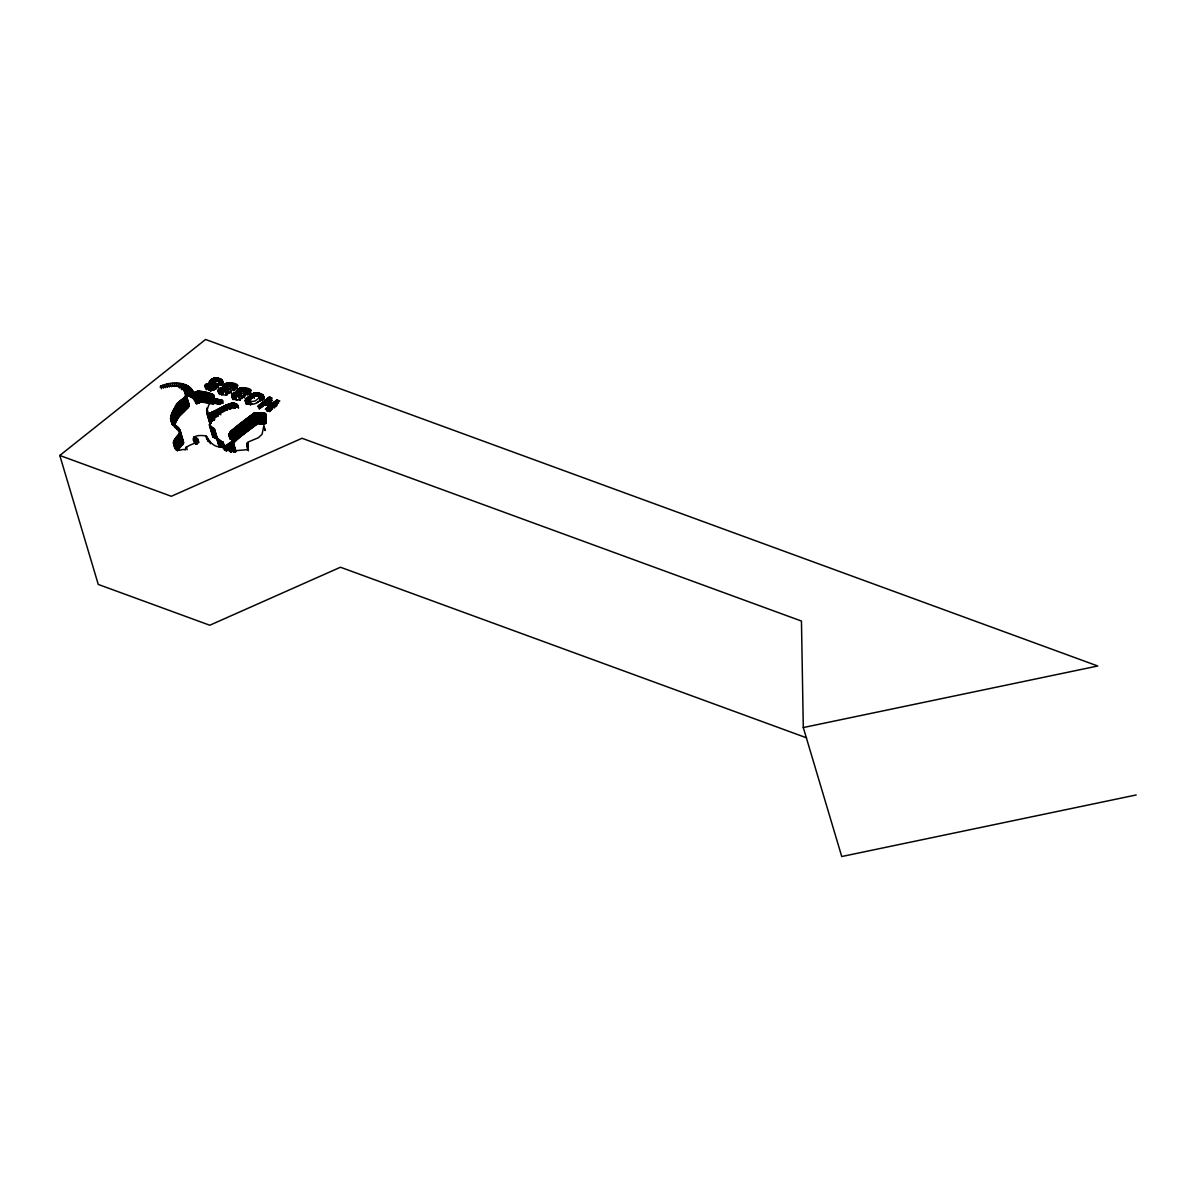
<?xml version="1.0" encoding="UTF-8"?>
<svg xmlns="http://www.w3.org/2000/svg" width="1196" height="1196" viewBox="0 0 1196 1196"><rect width="100%" height="100%" fill="white"/><g stroke="black" fill="none" stroke-linecap="round" stroke-linejoin="round"><path stroke-width="1.5" d="M193.692 437.751C207.984 442.415 184.319 443.776 185.335 449.935C181.912 447.992 178.249 453.389 175.334 447.214C168.068 438.155 189.088 432.339 174.541 424.849C167.634 420.499 171.805 412.456 175.109 407.178C176.5 400.6 187.951 399.285 185.365 392.004C181.03 382.526 168.083 387.22 160.129 387.115C166.842 381.674 189.192 379.969 193.079 392.557C199.149 390.225 207.252 391.869 213.531 394.8C214.667 396.997 208.986 399.06 214.921 398.926C217.567 399.404 220.258 399.748 222.815 400.555C223.368 407.089 210.077 398.418 208.508 405.863C200.3 426.897 227.808 397.177 236.958 404.412C240.037 408.374 230.23 406.102 228.331 408.105C223.846 410.064 220.034 413.128 216.057 415.909C206.908 423.384 209.225 424.655 215.145 431.113C213.127 438.872 223.428 439.919 223.757 445.032C216.685 450.339 209.36 442.131 206.265 436.106C201.72 434.895 187.802 434.731 195.411 443.776M265.288 418.241L265.736 413.532L254.449 412.844L230.514 431.711L228.929 435.613L232.443 439.201L232.532 440.861L223.517 447.155L223.233 448.38L234.715 450.757L247.228 449.696L247.901 442.116L258.321 437.766L262.074 434.312L265.168 419.348M209.853 419.303L209.883 422.502M246.436 402.424L245.3 400.256L248.125 397.236M223.816 387.414C215.609 387.429 216.835 395.861 226.238 394.919L237.929 385.62C235.732 381.584 221.499 381.659 223.966 387.489M262.133 398.761C265.901 398.044 260.549 390.449 263.942 398.044M171.207 415.356L174.422 426.105C174.168 414.773 193.677 410.602 187.174 400.107M230.125 432.19L235.791 451.475L235.029 449.248M209.285 382.137C211.049 376.456 222.979 376.904 222.606 382.301C218.195 386.667 220.498 379.147 215.4 380.149C210.72 381.793 216.087 383.154 217.881 384.484C218.046 390.644 205.039 390.718 205.159 385.262C208.971 380.672 207.999 389.358 213.082 386.771C216.895 384.858 204.546 380.298 210.212 385.202M174.511 439.635L177.711 450.384L183.407 443.462L182.345 440.113M235.866 451.206L230.32 431.95M263.688 396.803L263.733 396.653A4.096 2.243 -16.6 0 0 263.763 396.504M212.768 434.955L212.679 436.645L217.134 439.171M237.286 392.348C229.184 392.333 230.11 400.929 239.708 399.853L251.399 390.554C249.142 386.547 235.029 386.562 237.436 392.423M232.667 443.88L239.379 437.467L257.663 423.593L264.944 423.982L261.55 413.218M228.047 390.255C222.65 385.172 217.971 395.607 228.047 390.255L228.959 393.335M241.517 395.188C236.21 390.165 231.351 400.466 241.517 395.188L242.28 398.388M248.738 404.383L247.049 398.119L247.721 403.381M247.647 397.625L249.366 403.859M247.811 397.491C246.226 404.966 253.148 405.369 257.185 402.604M248.409 396.997L249.859 403.456M248.305 397.087L251.265 394.8M260.818 399.868L261.535 399.285L259.248 393.364L262.642 394.71L263.868 399.225M248.903 396.609L250.188 403.187M806.612 737.842L340.456 567.233L209.778 625.239L98.251 584.425L59.8 455.467L205.563 339.47L1097.749 665.993L803.293 727.557L841.745 856.53L1136.2 794.966M269.339 397.147L257.574 406.505L260.459 407.447L265.138 403.889L269.833 405.623L265.333 409.211L268.098 410.243L279.759 400.929L276.874 400.032L272.18 403.77L267.441 402.035L272.105 398.163L269.339 397.147L270.7 401.751M251.295 398.522C250.233 392.109 248.394 398.163 250.577 400.974M257.648 402.29L259.951 400.555M258.725 401.497L257.125 402.648M250.532 395.338L251.519 398.358M250.741 395.173L251.728 398.193M251.623 394.545L251.922 398.059M263.075 398.851C264.959 391.511 248.932 390.673 252.296 397.79M251.668 394.516L252.476 397.655M251.848 394.396L252.805 397.431M192.167 389.851L196.578 403.59L201.376 401.946L211.856 403.725L208.657 392.976M230.021 388.58L232.861 386.428L230.619 385.56A23.95 13.111 -16.6 0 0 229.976 385.336L227.18 385.68A7.983 4.365 -16.6 0 0 226.717 386.054L226.313 387.145L230.021 388.58L231.381 393.185M243.491 393.514L246.331 391.361L244.089 390.479A23.95 13.111 -16.6 0 0 243.446 390.255L240.65 390.599A7.983 4.365 -16.6 0 0 240.187 390.972L239.783 392.064L243.491 393.514L244.403 396.579M258.336 393.11L259.113 393.32M186.277 394.859L193.109 398.208L196.308 403.515M59.8 455.467L171.327 496.28L302.02 438.274L801.455 621.053L803.293 727.557M247.692 402.977C250.547 404.054 247.333 403.321 246.615 398.522M261.655 394.231L263.359 398.986M246.511 402.454L247.393 402.873L246.107 402.23M263.03 394.964L264.286 398.343M217.552 439.545L218.27 441.369M219.152 446.721L218.509 443.342M237.152 390.255L238.288 393.828M231.949 394.725L233.399 399.344M237.017 390.404L238.124 393.977M232.667 394.052L234.162 399.524M232.383 394.306L233.788 398.896M232.981 393.798L234.595 399.12M237.481 389.956L238.871 394.605M236.898 390.554L237.974 394.127M233.145 393.663L234.745 399.001M277.442 400.077L278.519 403.216M277.098 399.957L278.19 403.082M276.874 400.032L277.801 403.097M276.71 400.167L277.622 403.231M276.53 400.301L277.442 403.381M276.366 400.436L277.278 403.515M276.186 400.585L276.919 403.785M275.842 400.854L276.754 403.919M275.663 401.004L277.024 405.608M275.484 401.138L276.411 404.203M275.319 401.273L276.052 404.487M274.975 401.542L275.887 404.622M275.708 404.756L274.781 401.692L275.529 404.891M274.452 401.961L275.813 406.565M274.273 402.11L275.648 406.715M273.914 402.379L274.841 405.459M273.749 402.514L274.661 405.594M273.57 402.648L274.497 405.728M273.391 402.798L274.318 405.863M273.226 402.932L274.422 407.672L272.882 403.216M270.984 397.715L271.911 400.795M272.703 403.351L274.078 407.956M270.655 397.595L271.731 400.735M272.524 403.486L273.45 406.565M270.49 397.535L271.402 400.615M272.359 403.62L273.271 406.7M270.161 397.416L271.238 400.54M272 403.695L273.092 406.834M269.818 397.296L270.909 400.421M271.656 403.575L272.748 406.7M269.653 397.236L271.029 401.841M271.477 403.5L272.404 406.58M271.133 403.381L272.509 407.986M269.175 397.266L270.55 401.871M270.774 403.246L272.329 407.926M268.906 397.491L269.818 400.57M270.61 403.187L271.97 407.791M268.622 397.715L269.549 400.78L268.472 397.834M270.251 403.052L272.075 409.196M269.907 402.932L271.911 409.137M268.188 398.059L269.1 401.138M269.728 402.858L271.552 409.002M269.369 402.738L271.387 408.942M267.904 398.283L268.816 401.363M269.025 402.604L271.029 408.808M267.62 398.507L268.532 401.587M268.846 402.544L271.073 410.168M267.336 398.731L271.044 410.363M268.158 402.29L270.251 409.092M267.067 398.956L268.891 405.295M269.16 406.162L270.087 409.241M266.783 399.18L269.758 409.495M266.633 399.3L269.578 409.63M266.349 399.524L267.725 404.128M268.502 406.685L269.877 411.289M266.065 399.748L267.441 404.353M268.338 406.834L269.698 411.439M268.173 406.954L269.549 411.559M265.781 399.972L267.156 404.577M267.829 407.223L268.741 410.303M265.497 400.197L266.872 404.801M267.665 407.358L268.592 410.422M268.412 410.557L267.5 407.492L268.083 410.826M265.213 400.421L266.588 405.025M264.944 400.645L266.319 405.25M266.992 407.896L267.919 410.961M264.794 400.765L266.17 405.369M266.828 408.015L267.755 411.095M264.51 400.989L265.886 405.594M266.663 408.15L267.575 411.23M262.178 394.456L263.718 399.15M264.226 401.213L265.138 404.293M266.499 408.285L267.246 411.484M263.942 401.437L264.854 404.517M261.371 394.112L262.746 398.716M263.658 401.662L264.57 404.741M261.027 393.977L262.582 398.657M263.374 401.886L264.286 404.966M260.833 393.903L262.657 400.047M260.459 393.768L262.462 399.972M263.105 402.11L263.868 405.295M260.145 393.648L262.133 399.853M259.846 393.544L261.819 399.748M262.671 402.454L263.583 405.519M259.652 393.484L261.476 399.628M262.387 402.678L263.299 405.758M262.103 402.903L263.015 405.982M265.333 413.502L266.26 416.567M258.934 393.275L260.937 399.464M265.138 413.487L266.05 416.552M258.77 393.23L260.608 399.359M261.819 403.127L262.731 406.206M264.735 413.457L266.319 418.077M258.396 393.125L260.683 400.81M261.535 403.351L262.447 406.431M264.54 413.442L265.916 418.047M258.216 393.08L260.519 400.765M261.266 403.575L262.178 406.64M264.346 413.427L266.274 420.484M257.843 393.006L259.412 397.655M261.117 403.695L262.029 406.76M263.942 413.397L266.23 421.067M258.545 396.04L257.618 392.976A6.608 3.618 -16.6 0 0 257.05 392.916L258.157 395.996M260.833 403.919L261.745 406.984M263.733 413.382L266.17 421.59M257.439 392.946L258.351 396.026M263.539 413.368L266.289 422.577M260.534 404.143L261.461 407.223M263.135 413.338L266.02 422.965M256.826 392.901L257.738 395.981M260.25 404.368L261.176 407.447M262.941 413.323L265.961 423.519M256.587 392.901L257.499 395.966M259.981 404.592L260.892 407.672M262.746 413.308L265.482 422.517M256.348 392.901L257.26 395.966M262.343 413.278L265.288 422.502M256.108 392.916L257.035 395.981M259.696 404.816L260.608 407.896M262.148 413.263L264.884 422.472M255.884 392.931L256.796 395.996M259.412 405.04L260.339 408.105M261.939 413.248L264.69 422.457M255.645 392.946L256.557 396.026M259.143 405.265L260.055 408.329M258.979 405.384L259.906 408.449M261.341 413.203L264.54 423.952M261.147 413.188L264.346 423.937M258.695 405.608L259.622 408.688M260.743 413.158L264.152 423.922M254.987 396.369L254.06 393.29A4.141 2.272 -16.6 0 1 254.509 393.155L255.421 396.235M258.411 405.833L259.338 408.912M260.549 413.143L263.748 423.892M254.285 393.23L255.197 396.295M260.339 413.128L263.554 423.877M259.951 413.098L263.344 423.862M264.211 426.867L265.078 430.216M253.836 393.379L254.748 396.444M259.741 413.083L262.956 423.833M264.122 427.421L265.034 430.5M253.582 393.469L254.509 396.534M259.547 413.069L262.746 423.818M254.27 396.638L253.358 393.574A5.083 2.781 -16.6 0 0 252.894 393.783L254.255 398.388M259.143 413.039L262.552 423.803M253.118 393.678L254.03 396.743M258.949 413.024L262.148 423.773M258.755 413.009L261.954 423.758M252.7 393.888L253.612 396.952M258.351 412.979L261.76 423.743M252.506 393.992L253.417 397.057M258.142 412.964L261.356 423.713M252.311 394.112L253.223 397.177M257.947 412.949L261.147 423.698M252.102 394.231L253.029 397.296M257.544 412.919L260.952 423.683M257.349 412.904L260.549 423.653M257.155 412.889L260.354 423.638M256.751 412.859L260.16 423.623M249.665 389.911L250.771 393.05M251.205 394.844L252.117 397.909M256.557 412.844L259.756 423.578M249.471 389.851L250.398 392.916M256.348 412.829L259.562 423.563M249.097 389.702L250.203 392.841M255.959 412.799L259.353 423.548M248.888 389.642L249.815 392.707M255.75 412.77L258.964 423.519M248.514 389.492L249.62 392.632M255.555 412.755L258.755 423.504M248.32 389.418L249.231 392.497M250.233 395.562L250.981 398.761M255.152 412.725L258.56 423.489M247.931 389.283L249.501 393.962M249.904 395.816L250.831 398.881M254.957 412.71L258.157 423.459M247.736 389.208L249.112 393.813M249.74 395.936L250.652 399.015M254.748 412.695L257.962 423.444M247.348 389.074L248.918 393.753M249.575 396.07L250.487 399.15M254.449 412.844L257.663 423.593M247.153 388.999L248.529 393.604M246.78 388.864L248.349 393.544M249.022 396.519L250.398 401.123M254.06 413.128L257.26 423.877M246.585 388.79L247.961 393.394M248.843 396.653L250.667 402.798M246.197 388.64L248.021 394.785M248.678 396.788L250.502 402.932M253.657 413.427L256.871 424.176M245.808 388.506L247.826 394.71M245.629 388.431L247.452 394.575M248.215 397.162L250.607 405.265M253.268 413.711L256.467 424.46M245.24 388.296L247.258 394.516M245.031 388.222L246.869 394.366M252.864 414.01L256.064 424.759M244.657 388.087L246.645 394.276M252.461 414.294L255.675 425.043M244.492 388.027L246.316 394.172M249.216 403.979L247.378 397.834L249.037 404.128M244.104 387.923L246.167 394.127M252.072 414.593L255.271 425.342M243.879 387.863L244.791 390.928M243.655 387.803L245.031 392.408M246.75 398.388L248.125 402.992M251.668 414.892L254.883 425.627M243.431 387.758L244.806 392.363M243.012 387.698L244.597 392.333M251.28 415.176L254.479 425.925M242.803 387.668L244.178 392.273M247.587 403.515L246.212 398.911L247.303 403.829M242.594 387.654L243.969 392.258M250.876 415.475L254.09 426.225M242.19 387.639L243.775 392.258M245.808 399.374L247.183 403.979M241.936 387.654L242.848 390.733M243.849 393.335L244.612 396.534M245.688 399.524L246.959 404.293M250.487 415.76L253.687 426.509M241.667 387.683L242.579 390.748M245.494 399.823L246.331 403.052M243.326 393.454L244.702 398.059M245.359 400.122L246.182 403.456M250.084 416.059L253.298 426.808M241.413 387.728L242.325 390.793M246.212 404.353L245.225 400.525A4.291 2.347 -16.6 0 0 245.21 400.914M249.695 416.343L252.894 427.092M241.158 387.773L242.07 390.853M240.889 387.848L241.816 390.913M249.291 416.642L252.506 427.391M240.635 387.923L241.547 391.002M240.381 388.027L241.293 391.092M248.903 416.926L252.102 427.675M240.127 388.132L241.039 391.197M239.933 388.222L240.845 391.301M248.499 417.225L251.713 427.974M239.738 388.326L241.114 392.931M241.607 395.054L242.519 398.133M239.529 388.431L241.173 394.695M248.11 417.524L251.31 428.258M239.14 388.685L240.964 394.815M238.931 388.805L240.77 394.949M247.721 417.808L250.921 428.557M238.722 388.954L241.607 398.208M238.512 389.104L240.351 395.248M247.318 418.107L250.532 428.856M238.303 389.268L240.142 395.413M246.929 418.391L250.128 429.14M238.094 389.433L239.933 395.577M236.584 385.127L237.496 388.192M237.929 389.567L239.753 395.712M246.54 418.69L249.74 429.439M236.195 384.992L237.301 388.132M237.765 389.702L239.604 395.846M236.001 384.918L236.913 387.982M237.615 389.821L239.454 395.966M246.137 418.989L249.351 429.738M235.627 384.783L236.733 387.923M237.301 390.105L238.692 394.755M239.335 396.923L240.261 400.002M235.418 384.708L236.345 387.773M239.185 397.057L240.097 400.122M245.748 419.273L248.962 430.022M235.029 384.559L236.135 387.698M238.811 397.027L239.888 400.167M234.85 384.499L235.762 387.564M245.359 419.572L248.559 430.321M234.461 384.35L235.567 387.489M234.267 384.275L235.178 387.355M236.688 392.378L237.615 395.442M244.971 419.871L248.17 430.62M233.878 384.14L235.448 388.82M236.494 392.363L237.406 395.442M233.683 384.065L235.059 388.67M236.061 392.393L237.197 395.442M244.582 420.155L247.781 430.904M233.31 383.931L234.879 388.61M235.851 392.408L236.763 395.487M244.193 420.454L247.393 431.203M233.115 383.856L234.939 390.001M235.627 392.452L236.539 395.517M232.727 383.722L234.745 389.926M235.418 392.482L236.33 395.562M243.805 420.753L247.004 431.502M232.532 383.647L234.356 389.791M235.193 392.542L236.12 395.607M232.159 383.512L234.177 389.717M234.984 392.602L236.359 397.221M243.416 421.037L246.615 431.786M231.964 383.438L233.788 389.582M234.775 392.692L236.374 398.163M231.561 383.288L233.997 390.898M234.566 392.781L236.703 400.212M243.027 421.336L246.226 432.085M231.336 383.213L233.175 389.358M234.192 392.976L236.016 399.105M231.022 383.109L233.011 389.298M233.982 393.08L235.821 399.225M237.526 404.756L238.572 407.971M242.639 421.635L245.838 432.384M230.858 383.049L232.233 387.654M233.818 393.185L235.642 399.329M237.167 404.517L238.273 407.701M230.409 382.929L232.009 387.594M233.639 393.305L235.477 399.449M236.958 404.412L237.869 407.477M242.25 421.934L245.449 432.683M230.185 382.87L231.561 387.474M233.31 393.544L234.894 398.881L233.459 393.439M236.494 404.203L237.645 407.373M241.861 422.233L245.06 432.982M229.961 382.825L231.336 387.429M236.27 404.113L237.182 407.178M229.542 382.765L231.127 387.399M236.046 404.024L236.958 407.089M241.472 422.517L244.687 433.266M247.482 442.67L248.394 445.734M229.333 382.735L230.708 387.34M235.597 403.859L236.733 407.014M247.378 442.849L248.2 446.093M229.124 382.72L230.499 387.325M235.388 403.785L236.3 406.849M241.084 422.816L244.298 433.565M247.213 443.208L248.08 446.452M228.929 382.72L229.841 385.785M235.164 403.71L236.075 406.775M247.109 443.567L247.961 447.005M228.72 382.72L229.632 385.785M230.38 388.401L231.605 393.14M234.715 403.56L235.851 406.7M240.71 423.115L243.909 433.864M247.034 444.105L248.379 449.427M228.451 382.72L229.378 385.8M234.491 403.486L235.403 406.55M247.004 445.002L248.394 450.1M228.197 382.75L229.109 385.83M229.856 388.521L231.232 393.125M231.815 394.859L233.071 399.614M234.252 403.396L235.164 406.476M240.321 423.414L243.521 434.163M247.079 445.973L248.394 450.802M227.943 382.795L228.855 385.86M231.605 395.143L232.428 398.343M234.012 403.321L235.388 407.926M239.948 423.713L243.147 434.462M227.674 382.84L228.6 385.919M233.773 403.231L235.149 407.836M227.419 382.914L228.331 385.979M233.489 403.216L234.865 407.821M239.559 424.012L242.758 434.761M227.165 382.989L228.077 386.069M233.205 403.216L234.58 407.821M226.911 383.094L227.823 386.159M232.921 403.216L234.296 407.821M239.185 424.311L242.384 435.06M226.657 383.198L227.569 386.278M232.637 403.231L234.012 407.836M226.463 383.288L227.375 386.368M232.368 403.246L233.743 407.851M238.796 424.61L242.011 435.359M226.268 383.393L227.18 386.472M228.137 390.12L229.049 393.2M232.099 403.276L233.474 407.881M226.059 383.497L227.898 389.642M231.83 403.321L233.205 407.926M238.423 424.909L241.622 435.658M225.865 383.617L228.81 393.454M231.546 403.366L232.921 407.971M238.049 425.208L241.248 435.957M225.67 383.752L227.285 390.016M231.276 403.426L232.188 406.49M225.252 384.021L228.137 393.275M237.66 425.507L240.874 436.256M225.042 384.17L226.881 390.315M230.992 403.486L231.904 406.565M224.833 384.335L226.672 390.479M230.708 403.56L231.62 406.64M237.286 425.806L240.501 436.555M224.624 384.499L226.448 390.644M230.424 403.65L231.336 406.73M224.459 384.634L226.283 390.778M230.125 403.755L231.501 408.359M236.913 426.105L240.112 436.854M224.295 384.768L226.134 390.913M224.145 384.903L225.835 391.167M229.811 403.859L231.187 408.464M236.539 426.419L239.738 437.153M222.247 379.954L223.159 383.034M223.831 385.172L225.207 389.791M225.865 391.989L226.777 395.069M229.483 403.979L230.858 408.598M236.165 426.718L239.379 437.467M221.888 379.76L222.8 382.84M223.682 385.336L225.057 389.941M225.715 392.124L226.627 395.188M221.619 379.625L222.665 382.765M223.547 385.471L224.34 388.685M225.341 392.094L226.418 395.233M229.139 404.128L230.514 408.733M235.791 427.017L239.006 437.766M221.305 379.491L222.381 382.63M223.323 385.755L224.145 388.954M228.795 404.263L230.17 408.868M221.14 379.416L222.516 384.021M223.144 386.039L223.996 389.253M228.451 404.383L229.811 408.987M235.433 427.316L238.632 438.065M220.797 379.267L222.351 383.946M223.039 386.323L224.145 390.031M220.408 379.117L221.978 383.796M228.092 404.517L229.468 409.122M235.059 427.63L238.258 438.364M220.199 379.027L222.022 385.172M227.748 404.637L228.66 407.716M234.685 427.929L237.899 438.678M219.989 378.953L221.813 385.097M219.571 378.803L221.589 385.007M222.157 387.519L223.069 390.584M227.389 404.771L228.316 407.836M234.326 428.228L237.526 438.977M219.376 378.728L221.215 384.873M221.933 387.564L222.86 390.629M227.046 404.891L227.958 407.971M219.032 378.609L221.036 384.813M221.723 387.609L223.099 392.213M233.953 428.542L237.152 439.291M218.704 378.504L220.692 384.693M221.514 387.683L222.89 392.288M226.702 405.01L227.614 408.09M218.39 378.399L220.258 384.693M221.305 387.758L223.144 393.903M226.343 405.145L227.718 409.75M233.594 428.841L236.793 439.59M218.091 378.31L220.169 384.963M221.096 387.848L222.919 393.992M233.22 429.155L236.434 439.889M217.807 378.22L219.944 385.247M220.901 387.938L222.546 394.187M225.999 405.265L227.36 409.869M217.523 378.16L218.898 382.765M220.513 388.147L222.351 394.291M225.64 405.399L227.016 410.004M232.951 429.379L236.165 440.128M217.268 378.1L218.644 382.705M220.348 388.266L222.172 394.396M232.697 429.603L235.896 440.352M217.014 378.041L217.926 381.12M220.169 388.386L221.993 394.516M225.297 405.519L226.672 410.123M232.428 429.842L235.627 440.591M216.775 378.011L217.687 381.076M219.989 388.506L221.813 394.65M224.953 405.653L226.313 410.258M216.536 377.966L217.463 381.046M219.825 388.625L221.664 394.755M232.174 430.067L235.373 440.816M216.312 377.951L217.224 381.016M219.511 388.864L220.886 393.469M231.904 430.306L235.119 441.055M216.087 377.936L216.999 381.001M219.361 388.984L220.737 393.589M224.414 405.893L225.326 408.972M231.665 430.53L234.865 441.279M215.654 377.936L216.79 381.001M217.567 384.185L218.494 387.25M219.197 389.119L220.423 393.843M231.411 430.769L234.625 441.518M215.43 377.951L216.341 381.016M217.268 383.976L218.345 387.16M220.273 393.977L218.913 389.373L219.989 394.246M222.067 400.241L222.979 403.321M231.187 431.009L234.386 441.758M215.22 377.966L216.132 381.046M216.939 383.796L218.001 386.936M223.637 406.296L225.012 410.901M214.996 377.996L215.908 381.061M216.611 383.632L217.702 386.786M218.479 389.791L219.855 394.396M221.634 400.122L222.561 403.202M230.948 431.248L234.162 441.982M214.772 378.026L215.684 381.105M216.431 383.542L217.343 386.607M218.345 389.926L219.72 394.531M221.2 400.032L222.112 403.097M230.723 431.472L233.938 442.221M214.503 378.086L215.415 381.165M215.998 383.333L217.134 386.502M218.135 390.21L218.958 393.409M230.514 431.711L233.728 442.46M214.248 378.16L215.16 381.225M215.743 383.228L217.119 387.833M217.971 390.464L218.883 393.544M220.752 399.942L221.664 403.022M222.86 406.7L224.235 411.304M213.979 378.235L214.906 381.3M215.34 383.034L216.85 387.713M213.725 378.325L214.637 381.404M215.041 382.899L216.551 387.579M220.318 399.883L221.23 402.962M229.946 432.429L235.612 451.879M213.471 378.444L216.267 387.444M219.9 399.838L220.826 402.917M222.082 407.089L223.443 411.693M229.767 432.668L231.605 438.797M232.323 441.264L235.448 452.148M214.637 382.735L216.013 387.34M219.72 399.823L220.632 402.903M229.617 432.907L231.441 439.037M232.159 441.533L234.805 450.877M213.202 378.564L216.252 388.775M229.468 433.131L230.708 437.975M231.964 441.802L234.595 451.146M212.933 378.713L215.983 388.79M219.182 399.748L220.557 404.353M229.228 433.61L230.604 438.214M231.74 442.057L234.491 451.266M212.739 378.818L215.534 388.431M218.838 399.688L220.214 404.293M221.29 407.477L222.665 412.097M229.124 433.849L230.409 438.693M231.62 442.191L234.237 451.52M212.365 379.072L215.25 388.266M218.509 399.614L219.885 404.218M228.974 434.327L230.35 438.932M231.366 442.445L234.102 451.654M212.155 379.207L215.041 388.879M218.195 399.539L219.571 404.143M228.885 434.791L229.976 439.096M231.217 442.565L233.833 451.909M211.961 379.341L214.832 389.149M217.881 399.464L219.257 404.069M220.498 407.881L221.873 412.485M230.933 442.819L233.683 452.028M211.752 379.491L214.682 389.313M217.597 399.374L218.958 403.979M230.783 442.939L233.534 452.148M211.528 379.655L214.533 389.433M217.388 399.329L218.763 403.934M230.469 443.178L232.757 450.862L230.305 443.312M211.303 379.835L214.323 389.597M217.149 399.27L218.524 403.874M211.064 380.014L212.903 386.159M213.247 386.652L213.994 389.836M216.91 399.225L218.285 403.829M219.72 408.27L221.096 412.874M232.413 451.101L230.125 443.432L232.069 451.341M210.84 380.208L212.664 386.353M212.843 386.906L213.755 389.971M216.67 399.18L218.046 403.785M212.604 387.011L213.531 390.09M216.416 399.135L217.792 403.74M229.602 443.776L231.889 451.46M210.616 380.388L211.797 385.157M212.38 387.1L213.292 390.165M216.177 399.105L217.552 403.71M218.928 408.658L220.767 414.803M229.423 443.895L231.71 451.58M210.242 380.717L211.154 383.781M212.141 387.145L213.052 390.225M215.669 399.03L217.298 403.665M229.228 444.015L231.516 451.684M210.077 380.866L210.989 383.946M211.886 387.175L212.798 390.24M215.415 399.001L216.79 403.605M229.049 444.12L231.336 451.804M209.928 381.016L210.84 384.095M211.617 387.175L212.529 390.24M215.175 398.956L216.536 403.56M218.135 409.047L219.511 413.652M228.855 444.239L230.963 452.013M209.793 381.165L210.601 384.365M211.438 387.145L212.35 390.225M214.921 398.926L216.297 403.53M228.481 444.449L230.768 452.118M209.584 381.434L210.376 384.693M211.229 387.115L212.155 390.18M213.531 394.8L214.458 397.879M214.667 398.881L216.042 403.486M228.286 444.553L230.574 452.238M209.375 381.793L210.227 385.037M210.795 387.011L211.946 390.135M214.428 398.851L215.803 403.456M228.092 444.658L229.931 450.802M210.571 386.951L211.483 390.016M212.903 394.486L213.815 397.565M214.189 398.806L215.564 403.411M217.358 409.436L218.719 414.04M227.898 444.763L229.737 450.907M210.317 386.861L211.229 389.926M213.994 398.761L215.355 403.366M227.718 444.867L229.542 451.012M210.033 386.771L210.959 389.836M212.245 394.202L213.157 397.266M213.516 398.702L214.891 403.306M227.509 444.972L229.348 451.116M209.763 386.667L210.675 389.732M216.566 409.824L218.39 415.969M227.12 445.166L228.496 449.771M208.807 384.514L210.9 391.182M211.557 393.918L212.484 396.997M213.172 398.672L214.547 403.291M226.926 445.271L228.301 449.875M208.612 384.439L210.675 391.092M212.828 398.657L214.204 403.261M226.732 445.375L228.107 449.98M208.194 384.29L210.332 390.928M212.499 398.642L213.86 403.246M226.537 445.48L227.913 450.085M207.984 384.215L209.509 389.104M210.855 393.663L213.546 403.216M215.773 410.213L217.612 416.358M226.343 445.57L227.718 450.174M207.566 384.065L209.151 388.745M211.767 397.715L213.606 403.859M226.149 445.674L227.524 450.279M207.371 383.976L208.732 388.595M210.137 393.424L213.456 404.308M225.954 445.779L227.12 450.488M207.162 383.901L208.986 390.046M214.996 410.602L216.82 416.746M225.566 445.973L226.926 450.578M206.818 383.781L208.642 389.926L206.654 383.901M225.371 446.078L226.732 450.683M209.405 393.2L212.604 403.949M225.177 446.183L226.552 450.787M206.489 384.021L207.715 388.745M224.983 446.287L226.358 450.892M206.116 384.32L207.491 388.924M214.204 411.005L216.042 417.135M224.788 446.392L226.164 450.997M205.981 384.439L207.357 389.044M223.099 442.146L225.326 449.681M205.787 384.604L207.147 389.223M222.8 441.937L225.132 449.786M205.592 384.783L206.968 389.388M207.895 392.781L211.094 403.53M213.486 411.364L215.325 417.494M222.606 441.862L223.981 446.467M224.026 446.826L224.953 449.89M205.443 384.948L206.669 389.717M222.172 441.743L223.772 446.407M223.846 446.93L224.773 449.995M205.159 385.262L206.086 388.341M213.127 411.544L214.966 417.688M221.933 441.683L223.308 446.302M223.682 447.05L224.594 450.115M205.054 385.426L205.876 388.64M207.117 392.587L210.317 403.321M212.783 411.723L214.607 417.867M221.679 441.653L223.054 446.258M204.89 385.725L205.802 388.79M221.424 441.608L222.8 446.213M212.425 411.917L214.712 419.587M221.14 441.563L222.516 446.168M206.325 392.393L209.539 403.142M212.081 412.097L214.368 419.781M220.871 441.533L222.247 446.138M211.722 412.291L214.009 419.96M220.453 441.324L222.277 447.468M205.533 392.213L208.732 402.962M213.665 420.155L211.378 412.471L213.307 420.349M219.989 441.04L221.828 447.184M219.586 440.741L221.41 446.885M219.197 440.427L221.036 446.571M204.74 392.034L207.94 402.783M218.853 440.113L220.677 446.243M210.675 412.859L212.963 420.529M218.524 439.769L220.811 447.454M203.933 391.869L207.132 402.618M210.317 413.039L212.604 420.723M218.225 439.425L220.513 447.095M217.672 438.708L220.228 446.751M203.425 391.765L206.639 402.514M209.973 413.233L212.26 420.902M214.518 429.005L219.915 447.169M203.096 391.705L206.295 402.454M209.614 413.412L211.916 421.097M214.159 428.617L219.66 446.796M213.935 428.422L219.137 446.048M202.767 391.66L205.966 402.409M209.27 413.592L211.557 421.276M213.456 428.093L219.346 447.169M202.423 391.615L205.622 402.364M208.911 413.771L211.214 421.455M213.202 427.929L216.401 438.678M202.079 391.585L205.278 402.334M212.933 427.764L216.147 438.513M206.714 408.225L207.626 411.304M208.567 413.951L211.318 423.16M212.664 427.615L215.878 438.364M201.735 391.555L204.935 402.305M206.654 408.554L207.566 411.633M208.224 414.1L210.974 423.309M212.395 427.465L215.609 438.214M201.391 391.541L204.591 402.29M206.624 408.972L209.808 420.125M211.871 427.151L215.34 438.05M201.048 391.511L204.247 402.26M206.594 409.78L210.705 423.399M200.704 391.496L203.903 402.245M206.594 410.572L210.287 423.429M211.378 426.927L214.592 437.676M206.684 411.753L210.048 423.668M210.93 426.718L214.129 437.467M200.36 391.466L203.559 402.215M206.908 413.308L210.272 424.7M200.016 391.436L203.215 402.185M210.526 426.538L213.725 437.288M199.672 391.406L202.871 402.155M209.569 424.206L213.381 437.123M209.42 424.61L213.082 436.974M199.343 391.361L202.543 402.11M209.315 424.954L212.858 436.809M199.014 391.316L202.214 402.065M198.566 391.227L201.96 402.02M198.372 391.212L201.571 401.961M198.177 391.197L201.376 401.946M197.774 391.227L201.182 401.946M197.534 391.271L200.749 402.02M197.28 391.346L200.48 402.095M197.011 391.466L200.225 402.2M196.727 391.585L199.941 402.334M196.443 391.735L199.642 402.484M196.129 391.899L199.328 402.648M195.815 392.064L199.029 402.813M195.501 392.228L198.7 402.977M195.187 392.393L198.386 403.127M209.45 440.651L210.361 443.716M194.858 392.527L198.058 403.276M194.544 392.662L197.744 403.396M208.268 439.186L209.195 442.251M194.23 392.751L197.445 403.5M193.931 392.826L197.131 403.575M207.536 438.185L208.463 441.249M193.647 392.856L196.847 403.605M206.863 437.168L207.775 440.233M192.661 390.629L196.578 403.59M206.549 436.645L207.925 441.249M191.928 389.552L195.142 400.301M205.772 435.763L206.684 438.827M191.614 389.178L194.828 399.927M190.971 388.461L194.5 399.569M190.627 388.117L193.827 398.866M190.269 387.788L193.468 398.537M189.895 387.459L193.109 398.208M189.506 387.145L192.72 397.894M189.103 386.846L192.317 397.595M188.684 386.547L191.883 397.296M188.235 386.263L191.435 397.012M187.757 385.979L190.971 396.728M187.264 385.71L190.478 396.459M186.755 385.441L189.955 396.19M185.993 385.097L189.192 395.831M184.573 384.559L187.787 395.308M183.063 384.11L189.132 404.786M184.348 389.791L189.132 405.309M183.975 389.373L189.088 405.848M183.556 388.969L185.141 393.768M185.739 395.652L188.938 406.401M185.5 396.22L188.714 406.969M181.463 383.767L183.287 389.911M185.171 396.803L188.37 407.552M197.669 438.827L198.925 442.565M197.37 438.558L198.446 441.758M197.176 438.439L198.088 441.518M184.722 397.416L187.922 408.165M196.697 438.244L198.073 442.849M196.413 438.17L197.789 442.774M179.774 383.512L181.613 389.657M195.905 438.095L197.475 442.714M183.885 397.999L187.099 408.748M195.71 438.065L197.086 442.684M195.501 438.065L196.877 442.67M195.083 438.05L196.921 444.194M194.873 438.05L196.712 444.194M182.958 398.582L186.157 409.331M194.679 438.035L196.503 444.179M178.025 383.348L179.4 387.953M194.29 437.99L196.308 444.165M193.931 437.063L195.95 444.105M193.767 437.243L195.785 444.045M182.076 399.18L185.29 409.929M176.201 383.258L177.113 386.338M181.269 399.778L184.468 410.527M180.506 400.406L183.706 411.155M174.332 383.273L175.244 386.353M179.789 401.034L182.988 411.783M179.131 401.677L182.33 412.426M178.503 402.319L181.717 413.069M172.418 383.378L173.33 386.443M177.935 402.992L181.134 413.741M177.382 403.665L180.596 414.414M176.873 404.338L180.088 415.087M170.475 383.557L171.387 386.622M176.41 405.025L179.609 415.774M175.962 405.728L179.161 416.477M175.528 406.431L178.742 417.18M168.501 383.811L169.413 386.876M175.109 407.178L178.309 417.927M186.262 446.691L187.174 449.756M174.646 408L177.845 418.75M174.197 408.823L177.397 419.572M166.513 384.155L167.425 387.22M180.148 430.44L183.661 442.52M173.749 409.645L176.963 420.394M179.834 430.022L183.586 442.983M179.46 429.648L183.407 443.462M173.33 410.467L176.53 421.216M179.146 429.364L181.897 438.573M178.548 428.796L183.167 443.94M178.264 428.527L179.176 431.592M172.912 411.289L176.126 422.039M179.639 433.67L182.853 444.419M164.525 384.574L165.437 387.654M172.523 412.112L175.722 422.846M177.157 427.48L178.069 430.545M179.265 434.163L182.465 444.912M178.817 434.671L182.016 445.42M172.164 412.919L175.364 423.668M176.081 426.404L177.008 429.484M175.812 426.135L176.724 429.2M171.82 413.741L175.02 424.49M178.324 435.18L181.523 445.929M171.491 414.549L175.453 427.929M177.77 435.688L180.985 446.437M162.536 385.082L163.448 388.147M173.584 423.907L174.496 426.972M177.187 436.211L180.402 446.96M170.968 416.163L173.704 425.387M170.744 416.97L173.166 425.537M176.619 436.764L179.819 447.513M170.565 417.778L172.403 423.922M171.506 421.455L172.418 424.52M176.141 437.362L179.355 448.096M160.563 385.65L161.49 388.73M170.46 418.57L172.284 424.715M175.692 437.945L178.907 448.694M175.274 438.513L178.473 449.262M174.87 439.082L178.084 449.831M174.182 440.188L177.397 450.937M173.913 440.741L176.664 449.95M173.689 441.279L175.976 448.963M173.51 441.832L175.932 449.86M173.405 442.37L175.229 448.5M173.36 442.909L174.87 448.59M236.703 390.808L237.735 394.381M232.831 393.918L234.162 398.552M252.221 404.143A5.95 3.259 -16.6 0 1 251.773 404.128M251.549 404.099A6.174 3.379 -16.6 0 1 251.16 404.054M254.509 393.155A4.216 2.302 -16.6 0 1 254.957 393.05A4.41 2.407 -16.6 0 1 255.406 392.976M249.142 400.167L250.143 401.168A24.802 13.575 -16.6 0 0 250.667 401.363A34.101 18.673 -16.6 0 0 251.295 401.602L255.152 401.019A23.382 12.812 -16.6 0 0 256.019 400.376L258.201 398.642A24.189 13.246 -16.6 0 0 258.859 398.089L259.876 396.773L259.128 396.026A22.246 12.184 -16.6 0 0 258.187 395.652L258.007 395.577A18.777 10.286 -16.6 0 0 257.499 395.398L254.554 395.607A4.231 2.317 -16.6 0 0 254.015 395.921L253.687 396.13A20.81 11.392 -16.6 0 0 252.864 396.758L250.547 398.597A23.711 12.992 -16.6 0 0 250.099 398.986L249.172 400.032"/></g></svg>
